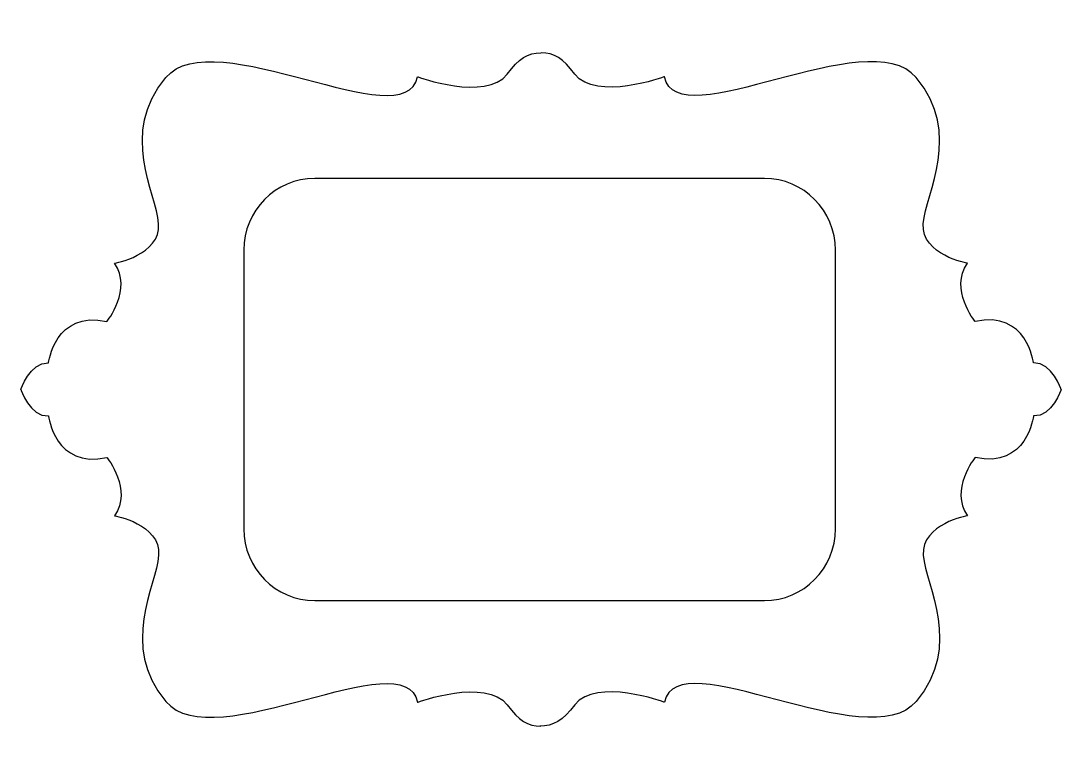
# Model space of a CAD drawing. Extents: x -45 to 635, y -686 to -204.
import ezdxf

# ---------------------------------------------------------------- set-up
doc = ezdxf.new("R2010")
doc.units = 0
doc.header["$MEASUREMENT"] = 0
doc.layers.add('EBENE_1', color=7, linetype='CONTINUOUS')

msp = doc.modelspace()

# ---------------------------------------------------------------- linework, layer by layer
at = {"layer": 'EBENE_1'}
for points in [[(-44.64, -445.44), (-44.64, -445.44), (-38.78, -427.38), (-26.53, -427.92), (-26.53, -427.92), (-22.33, -393.3), (11.63, -400.8), (11.63, -400.8), (28.62, -379.57), (16.56, -362.76), (16.56, -362.76), (46.81, -357.53), (45.46, -337), (44.11, -316.46), (19.39, -278.45), (50.15, -241.43), (80.92, -204.4), (206.82, -281.68), (214.55, -240.9), (214.55, -240.9), (259.58, -257.33), (273.22, -239.19), (280.85, -229.05), (286.89, -225.34), (295.26, -225.23)], [(635.36, -445.44), (635.36, -445.44), (629.49, -427.38), (617.24, -427.92), (617.24, -427.92), (613.04, -393.3), (579.08, -400.8), (579.08, -400.8), (562.09, -379.57), (574.16, -362.76), (574.16, -362.76), (543.9, -357.53), (545.25, -337), (546.6, -316.46), (571.32, -278.45), (540.56, -241.43), (509.8, -204.4), (383.89, -281.68), (376.16, -240.9), (376.16, -240.9), (331.14, -257.33), (317.49, -239.19), (309.86, -229.05), (303.82, -225.34), (295.45, -225.23)], [(147.57, -583.12), (121.9, -583.12), (101.09, -562.13), (101.09, -536.24), (101.09, -536.24), (101.09, -354.22), (101.09, -354.22), (101.09, -328.33), (121.9, -307.34), (147.57, -307.34), (147.57, -307.34), (441.36, -307.34), (441.36, -307.34), (467.02, -307.34), (487.83, -328.33), (487.83, -354.22), (487.83, -354.22), (487.83, -536.24), (487.83, -536.24), (487.83, -562.13), (467.02, -583.12), (441.36, -583.12), (441.36, -583.12), (147.57, -583.12), (147.57, -583.12)], [(-44.64, -445.02), (-44.64, -445.02), (-38.78, -463.09), (-26.53, -462.54), (-26.53, -462.54), (-22.33, -497.16), (11.63, -489.65), (11.63, -489.65), (28.62, -510.89), (16.56, -527.69), (16.56, -527.69), (46.81, -532.92), (45.46, -553.46), (44.11, -574), (19.39, -612.01), (50.15, -649.03), (80.92, -686.06), (206.82, -608.78), (214.55, -649.56), (214.55, -649.56), (259.58, -633.12), (273.22, -651.27), (280.85, -661.41), (286.89, -665.12), (295.26, -665.23)], [(635.36, -445.02), (635.36, -445.02), (629.49, -463.09), (617.24, -462.54), (617.24, -462.54), (613.04, -497.16), (579.08, -489.65), (579.08, -489.65), (562.09, -510.89), (574.16, -527.69), (574.16, -527.69), (543.9, -532.92), (545.25, -553.46), (546.6, -574), (571.32, -612.01), (540.56, -649.03), (509.8, -686.06), (383.89, -608.78), (376.16, -649.56), (376.16, -649.56), (331.14, -633.12), (317.49, -651.27), (309.86, -661.41), (302.93, -665.12), (294.55, -665.23)]]:
    msp.add_open_spline(points, degree=3, knots=[0, 0, 0, 0, 1, 1, 1, 2, 2, 2, 3, 3, 3, 4, 4, 4, 5, 5, 5, 6, 6, 6, 7, 7, 7, 8, 8, 8, 8], dxfattribs=at)

doc.saveas('drawing.dxf')
